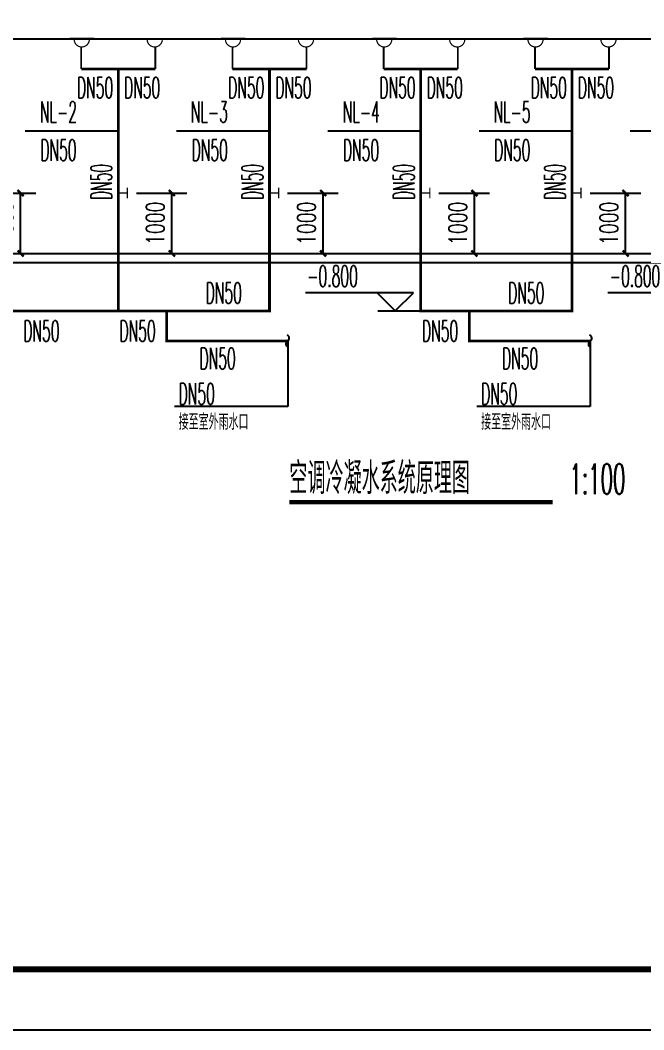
# Model space of a CAD drawing. Extents: x 1382187 to 1725648, y 860327 to 1571294.
# Drawn here: x 1509891 to 1520198, y 975302 to 992006 of the extents above; entities that cross this region are included whole.
import ezdxf

# ---------------------------------------------------------------- set-up
doc = ezdxf.new("R2010")
doc.units = 0
doc.header["$LTSCALE"] = 1000
doc.header["$MEASUREMENT"] = 0
for name, color, linetype in [('DIM_SYMB', 3, 'Continuous'), ('DIM_不分区给水', 3, 'Continuous'), ('DIM_污水', 3, 'Continuous'), ('DIM_消防', 3, 'Continuous'), ('EQUIP_凝结', 7, 'Continuous'), ('EQUIP_污水', 7, 'Continuous'), ('PIPE-凝结', 150, 'N'), ('TWT', 7, 'Continuous'), ('TWT_DIM', 3, 'Continuous'), ('TWT_ELEV', 3, 'Continuous'), ('图框', 140, 'Continuous')]:
    doc.layers.add(name, color=color, linetype=linetype)
doc.styles.add('_TCH_DIM_T3', font='SIMPLEX', dxfattribs={"width": 0.705882, "bigfont": 'GBCBIG'})
doc.styles.add('_TWT_SERIAL', font='simplex.shx', dxfattribs={"width": 0.6, "oblique": 10, "height": 3.5, "bigfont": 'aadri.shx'})
doc.styles.add('HZ', font='TXT', dxfattribs={"bigfont": 'HZTXT'})
doc.styles.get("Standard").update_dxf_attribs({"font": 'gbenor.shx', "bigfont": 'gbcbig.shx'})
doc.linetypes.add('N', pattern='A,3,-0.2,["N",Standard,S=0.25,R=0,X=-0.1,Y=-0.115],-0.2', length=3.4)
doc.dimstyles.new('_TWT_ARCH&&100', dxfattribs={"dimtxt": 297.5, "dimasz": 100, "dimexe": 250, "dimexo": 300, "dimgap": 126.25, "dimtad": 1, "dimdec": 0, "dimzin": 0, "dimdsep": 46, "dimtxsty": '_TCH_DIM_T3', "dimblk": 'ARCHTICK', "dimcen": 0.09, "dimclrt": 7, "dimazin": 2, "dimtfac": 1, "dimtdec": 0, "dimtix": 1, "dimtmove": 2, "dimatfit": 3, "dimfxl": 0, "dimtolj": 1, "dimtzin": 0, "dimarcsym": 0})

# ---------------------------------------------------------------- blocks, each defined once
blk = doc.blocks.new('_ArchTick')
at = {"color": 0, "linetype": 'ByBlock', "const_width": 0.4}
blk.add_lwpolyline([(-0.5, -0.5), (0.5, 0.5)], dxfattribs=at)
blk = doc.blocks.new('*D190')
at = {"layer": 'Defpoints', "color": 0}
for p in [(1519012, 989146), (1519898, 989146), (1519012, 988146)]:
    blk.add_point(p, dxfattribs=at)
at = {"layer": 'TWT_DIM', "color": 0, "lineweight": -2}
for p, q in [((1519312, 989146), (1520148, 989146)), ((1519898, 988146), (1519898, 989146)), ((1519312, 988146), (1520148, 988146))]:
    blk.add_line(p, q, dxfattribs=at)
at = {"layer": 'TWT_DIM', "color": 0, "lineweight": -2, "xscale": 100, "yscale": 100, "zscale": 100}
for p, rotation in [((1519898, 989146), 90), ((1519898, 988146), 270)]:
    blk.add_blockref('_ArchTick', p, dxfattribs=dict(at, rotation=rotation))
at = {"layer": 'TWT_DIM', "color": 7, "insert": (1519623, 988646), "char_height": 297.5, "attachment_point": 5, "rotation": 90, "style": '_TCH_DIM_T3'}
blk.add_mtext('\\A1;1000', dxfattribs=at)
blk = doc.blocks.new('*D191')
at = {"layer": 'Defpoints', "color": 0}
for p in [(1516512, 989146), (1517398, 989146), (1516512, 988146)]:
    blk.add_point(p, dxfattribs=at)
at = {"layer": 'TWT_DIM', "color": 0, "lineweight": -2}
for p, q in [((1516812, 989146), (1517648, 989146)), ((1517398, 988146), (1517398, 989146)), ((1516812, 988146), (1517648, 988146))]:
    blk.add_line(p, q, dxfattribs=at)
at = {"layer": 'TWT_DIM', "color": 0, "lineweight": -2, "xscale": 100, "yscale": 100, "zscale": 100}
for p, rotation in [((1517398, 989146), 90), ((1517398, 988146), 270)]:
    blk.add_blockref('_ArchTick', p, dxfattribs=dict(at, rotation=rotation))
at = {"layer": 'TWT_DIM', "color": 7, "insert": (1517123, 988646), "char_height": 297.5, "attachment_point": 5, "rotation": 90, "style": '_TCH_DIM_T3'}
blk.add_mtext('\\A1;1000', dxfattribs=at)
blk = doc.blocks.new('*D192')
at = {"layer": 'Defpoints', "color": 0}
for p in [(1514012, 989146), (1514898, 989146), (1514012, 988146)]:
    blk.add_point(p, dxfattribs=at)
at = {"layer": 'TWT_DIM', "color": 0, "lineweight": -2}
for p, q in [((1514312, 989146), (1515148, 989146)), ((1514898, 988146), (1514898, 989146)), ((1514312, 988146), (1515148, 988146))]:
    blk.add_line(p, q, dxfattribs=at)
at = {"layer": 'TWT_DIM', "color": 0, "lineweight": -2, "xscale": 100, "yscale": 100, "zscale": 100}
for p, rotation in [((1514898, 989146), 90), ((1514898, 988146), 270)]:
    blk.add_blockref('_ArchTick', p, dxfattribs=dict(at, rotation=rotation))
at = {"layer": 'TWT_DIM', "color": 7, "insert": (1514623, 988646), "char_height": 297.5, "attachment_point": 5, "rotation": 90, "style": '_TCH_DIM_T3'}
blk.add_mtext('\\A1;1000', dxfattribs=at)
blk = doc.blocks.new('*D193')
at = {"layer": 'Defpoints', "color": 0}
for p in [(1511512, 989146), (1512398, 989146), (1511512, 988146)]:
    blk.add_point(p, dxfattribs=at)
at = {"layer": 'TWT_DIM', "color": 0, "lineweight": -2}
for p, q in [((1511812, 989146), (1512648, 989146)), ((1512398, 988146), (1512398, 989146)), ((1511812, 988146), (1512648, 988146))]:
    blk.add_line(p, q, dxfattribs=at)
at = {"layer": 'TWT_DIM', "color": 0, "lineweight": -2, "xscale": 100, "yscale": 100, "zscale": 100}
for p, rotation in [((1512398, 989146), 90), ((1512398, 988146), 270)]:
    blk.add_blockref('_ArchTick', p, dxfattribs=dict(at, rotation=rotation))
at = {"layer": 'TWT_DIM', "color": 7, "insert": (1512123, 988646), "char_height": 297.5, "attachment_point": 5, "rotation": 90, "style": '_TCH_DIM_T3'}
blk.add_mtext('\\A1;1000', dxfattribs=at)
blk = doc.blocks.new('*D194')
at = {"layer": 'Defpoints', "color": 0}
for p in [(1509012, 989146), (1509898, 989146), (1509012, 988146)]:
    blk.add_point(p, dxfattribs=at)
at = {"layer": 'TWT_DIM', "color": 0, "lineweight": -2}
for p, q in [((1509312, 989146), (1510148, 989146)), ((1509898, 988146), (1509898, 989146)), ((1509312, 988146), (1510148, 988146))]:
    blk.add_line(p, q, dxfattribs=at)
at = {"layer": 'TWT_DIM', "color": 0, "lineweight": -2, "xscale": 100, "yscale": 100, "zscale": 100}
for p, rotation in [((1509898, 989146), 90), ((1509898, 988146), 270)]:
    blk.add_blockref('_ArchTick', p, dxfattribs=dict(at, rotation=rotation))
at = {"layer": 'TWT_DIM', "color": 7, "insert": (1509623, 988646), "char_height": 297.5, "attachment_point": 5, "rotation": 90, "style": '_TCH_DIM_T3'}
blk.add_mtext('\\A1;1000', dxfattribs=at)
blk = doc.blocks.new('$ATTACHMENT$00000066')
blk.add_line((-212, 500), (188, 500))
at = {"const_width": 20}
blk.add_lwpolyline([(-134, 500, 1.067664), (116, 500)], format="xyb", dxfattribs=at)
at = {"const_width": 30}
blk.add_lwpolyline([(0, 367), (0, 0)], dxfattribs=at)
at = {"style": 'HZ', "width": 0.7, "flags": 1}
for tag in ['UNIT', 'WHAT', 'SPEC']:
    blk.add_attdef(tag, (0, 0), '', height=0.001, dxfattribs=at)
blk = doc.blocks.new('$ATTACHMENT$00000073')
at = {"const_width": 20}
for points in [[(0, 0), (150, 0)], [(150, 90), (150, -90)]]:
    blk.add_lwpolyline(points, dxfattribs=at)
blk = doc.blocks.new('$TwtSys$00000132')
at = {"elevation": 0}
blk.add_lwpolyline([(7, -101, -0.575183), (0, 0, 0.604745), (-11, 101, 16.924828)], format="xyb", dxfattribs=at)

msp = doc.modelspace()

# ---------------------------------------------------------------- hatches: boundary and pattern name
at = {"layer": 'PIPE-凝结'}
for points in [[(1514011.7, 987196), (1514034.2, 987196), (1514034.2, 987173.5)], [(1514011.7, 987196), (1514011.7, 987173.5), (1514034.2, 987173.5)], [(1516511.7, 987196), (1516489.2, 987196), (1516489.2, 987173.5)], [(1516511.7, 987196), (1516511.7, 987173.5), (1516489.2, 987173.5)], [(1519011.7, 987196), (1519034.2, 987196), (1519034.2, 987173.5)], [(1519011.7, 987196), (1519011.7, 987173.5), (1519034.2, 987173.5)], [(1512313.3, 986696), (1512290.8, 986696), (1512290.8, 986673.5)], [(1512313.3, 986696), (1512313.3, 986673.5), (1512290.8, 986673.5)], [(1517313.3, 986696), (1517290.8, 986696), (1517290.8, 986673.5)], [(1517313.3, 986696), (1517313.3, 986673.5), (1517290.8, 986673.5)]]:
    msp.add_hatch(color=256, dxfattribs=at).paths.add_polyline_path(points)

# ---------------------------------------------------------------- linework, layer by layer
at = {"layer": 'DIM_SYMB', "const_width": 70}
msp.add_lwpolyline([(1514341.1, 984029.8), (1518689.8, 984029.8)], dxfattribs=at)
at = {"layer": 'DIM_不分区给水'}
for p, q in [((1511134.7, 990171), (1509974.7, 990171)), ((1511511.7, 990171), (1511134.7, 990171)), ((1513634.7, 990171), (1512474.7, 990171)), ((1514011.7, 990171), (1513634.7, 990171)), ((1516134.7, 990171), (1514974.7, 990171)), ((1516511.7, 990171), (1516134.7, 990171)), ((1518634.7, 990171), (1517474.7, 990171)), ((1519011.7, 990171), (1518634.7, 990171)), ((1521134.7, 990171), (1519974.7, 990171))]:
    msp.add_line(p, q, dxfattribs=at)
at = {"layer": 'DIM_污水'}
for p, q in [((1514313.5, 986696), (1514313.5, 985613.1)), ((1519313.5, 986696), (1519313.5, 985613.1)), ((1514313.5, 985613.1), (1512440.5, 985613.1)), ((1519313.5, 985613.1), (1517440.5, 985613.1))]:
    msp.add_line(p, q, dxfattribs=at)
at = {"layer": 'PIPE-凝结', "const_width": 45}
for points in [[(1510899.7, 991196), (1511511.7, 991196)], [(1512123.7, 991196), (1511511.7, 991196)], [(1511511.7, 991196), (1511511.7, 989146)], [(1513399.7, 991196), (1514011.7, 991196)], [(1514623.7, 991196), (1514011.7, 991196)], [(1514011.7, 991196), (1514011.7, 989146)], [(1515899.7, 991196), (1516511.7, 991196)], [(1517123.7, 991196), (1516511.7, 991196)], [(1516511.7, 991196), (1516511.7, 989146)], [(1518399.7, 991196), (1519011.7, 991196)], [(1519623.7, 991196), (1519011.7, 991196)], [(1519011.7, 991196), (1519011.7, 989146)], [(1511511.7, 989146), (1511511.7, 987196)], [(1514011.7, 989146), (1514011.7, 987196)], [(1516511.7, 989146), (1516511.7, 987196)], [(1519011.7, 989146), (1519011.7, 987196)], [(1509011.7, 987196), (1511511.7, 987196)], [(1511511.7, 987196), (1512313.3, 987196)], [(1512313.3, 987196), (1512313.3, 986696)], [(1512313.3, 987196), (1514011.7, 987196)], [(1516511.7, 987196), (1517313.3, 987196)], [(1517313.3, 987196), (1517313.3, 986696)], [(1517313.3, 987196), (1519011.7, 987196)], [(1512313.3, 986696), (1514313.3, 986696)], [(1517313.3, 986696), (1519313.3, 986696)]]:
    msp.add_lwpolyline(points, dxfattribs=at)
at = {"layer": 'TWT', "color": 8}
msp.add_line((1505734.7, 991696), (1525488.8, 991696), dxfattribs=at)
at = {"layer": 'TWT'}
for p, q in [((1475628.6, 988146), (1525488.8, 988146)), ((1475628.6, 987996), (1525488.8, 987996))]:
    msp.add_line(p, q, dxfattribs=at)
at = {"layer": 'TWT_ELEV'}
for p, q in [((1516390, 987496), (1514605.7, 987496)), ((1516090, 987196), (1515790, 987496)), ((1516090, 987196), (1516390, 987496)), ((1521390, 987496), (1519605.7, 987496)), ((1515801.1, 987196), (1516912.5, 987196))]:
    msp.add_line(p, q, dxfattribs=at)
at = {"layer": '图框'}
msp.add_lwpolyline([(1471963.5, 975302), (1531363.5, 975302), (1531363.5, 1017302), (1471963.5, 1017302)], close=True, dxfattribs=at)
at = {"layer": '图框', "const_width": 100}
msp.add_lwpolyline([(1474463.5, 976302), (1530363.5, 976302), (1530363.5, 1016302), (1474463.5, 1016302)], close=True, dxfattribs=at)

# ---------------------------------------------------------------- block references
at = {"layer": 'EQUIP_凝结'}
for p in [(1514313.3, 986696), (1519313.3, 986696)]:
    msp.add_blockref('$TwtSys$00000132', p, dxfattribs=at)
at = {"layer": 'EQUIP_污水', "yscale": -1, "rotation": 180}
for p in [(1510899.7, 991196), (1513399.7, 991196), (1515899.7, 991196), (1518399.7, 991196)]:
    msp.add_blockref('$ATTACHMENT$00000066', p, dxfattribs=at)
at = {"layer": 'EQUIP_污水'}
for name, p in [('$ATTACHMENT$00000066', (1512123.7, 991196)), ('$ATTACHMENT$00000066', (1514623.7, 991196)), ('$ATTACHMENT$00000066', (1517123.7, 991196)), ('$ATTACHMENT$00000066', (1519623.7, 991196)), ('$ATTACHMENT$00000073', (1511511.7, 989146)), ('$ATTACHMENT$00000073', (1514011.7, 989146)), ('$ATTACHMENT$00000073', (1516511.7, 989146)), ('$ATTACHMENT$00000073', (1519011.7, 989146))]:
    msp.add_blockref(name, p, dxfattribs=at)

# ---------------------------------------------------------------- texts
at = {"layer": 'DIM_SYMB', "color": 7, "style": '_TWT_SERIAL'}
for s, height, width, p in [('空调冷凝水系统原理图', 523.62, 0.6, (1514341.1, 984165.6)), ('1:100', 500, 0.48, (1518969.8, 984165.6))]:
    msp.add_text(s, height=height, dxfattribs=dict(at, width=width)).set_placement(p)
at = {"layer": 'DIM_不分区给水', "color": 7, "style": '_TWT_SERIAL', "width": 0.48}
for s, p in [('NL-2', (1510217.7, 990311)), ('NL-3', (1512711.9, 990311)), ('NL-4', (1515223.9, 990311)), ('NL-5', (1517715.9, 990311)), ('DN50', (1510225.7, 989681)), ('DN50', (1512725.7, 989681)), ('DN50', (1515225.7, 989681)), ('DN50', (1517725.7, 989681))]:
    msp.add_text(s, height=350, dxfattribs=at).set_placement(p)
at = {"layer": 'DIM_污水', "color": 7, "style": '_TWT_SERIAL'}
for s, height, width, p in [('DN50', 350, 0.48, (1512510.5, 985648.1)), ('DN50', 350, 0.48, (1517510.5, 985648.1)), ('接至室外雨水口', 261.81, 0.6, (1512510.5, 985228.1)), ('接至室外雨水口', 261.81, 0.6, (1517510.5, 985228.1))]:
    msp.add_text(s, height=height, dxfattribs=dict(at, width=width)).set_placement(p)
at = {"layer": 'DIM_消防', "color": 7, "style": '_TWT_SERIAL', "width": 0.48}
for p in [(1510829.7, 990713.3), (1511609, 990713.3), (1513329.7, 990713.3), (1514109, 990713.3), (1515829.7, 990713.3), (1516609, 990713.3), (1518329.7, 990713.3), (1519109, 990713.3), (1512957.3, 987315.9), (1517957.3, 987315.9), (1509942.4, 986689.9), (1511533, 986689.9), (1516533, 986689.9), (1512856, 986232.7), (1517856, 986232.7)]:
    msp.add_text('DN50', height=350, dxfattribs=at).set_placement(p)
for p in [(1511407.1, 989029.6), (1513907.1, 989029.6), (1516407.1, 989029.6), (1518907.1, 989029.6)]:
    msp.add_text('DN50', height=350, rotation=90, dxfattribs=at).set_placement(p)
at = {"layer": 'TWT_ELEV', "color": 7, "style": '_TWT_SERIAL', "width": 0.48}
for p in [(1514635.7, 987596.1), (1519635.7, 987596.1)]:
    msp.add_text('-0.800', height=350, dxfattribs=at).set_placement(p)

# ---------------------------------------------------------------- dimensions: what is measured, and where the dimension line sits
at = {"layer": 'TWT_DIM'}
for p1, p2, picture, middle in [((1509011.7, 988146), (1509011.7, 989146), '*D194', (1509622.7, 988646)), ((1511511.7, 988146), (1511511.7, 989146), '*D193', (1512122.7, 988646)), ((1514011.7, 988146), (1514011.7, 989146), '*D192', (1514622.7, 988646)), ((1516511.7, 988146), (1516511.7, 989146), '*D191', (1517122.7, 988646)), ((1519011.7, 988146), (1519011.7, 989146), '*D190', (1519622.7, 988646))]:
    dim = msp.add_aligned_dim(p1=p1, p2=p2, distance=-886, dimstyle='_TWT_ARCH&&100', dxfattribs=at)
    dim.commit()
    dim.dimension.update_dxf_attribs({"geometry": picture, "text_midpoint": middle})

doc.saveas('drawing.dxf')
